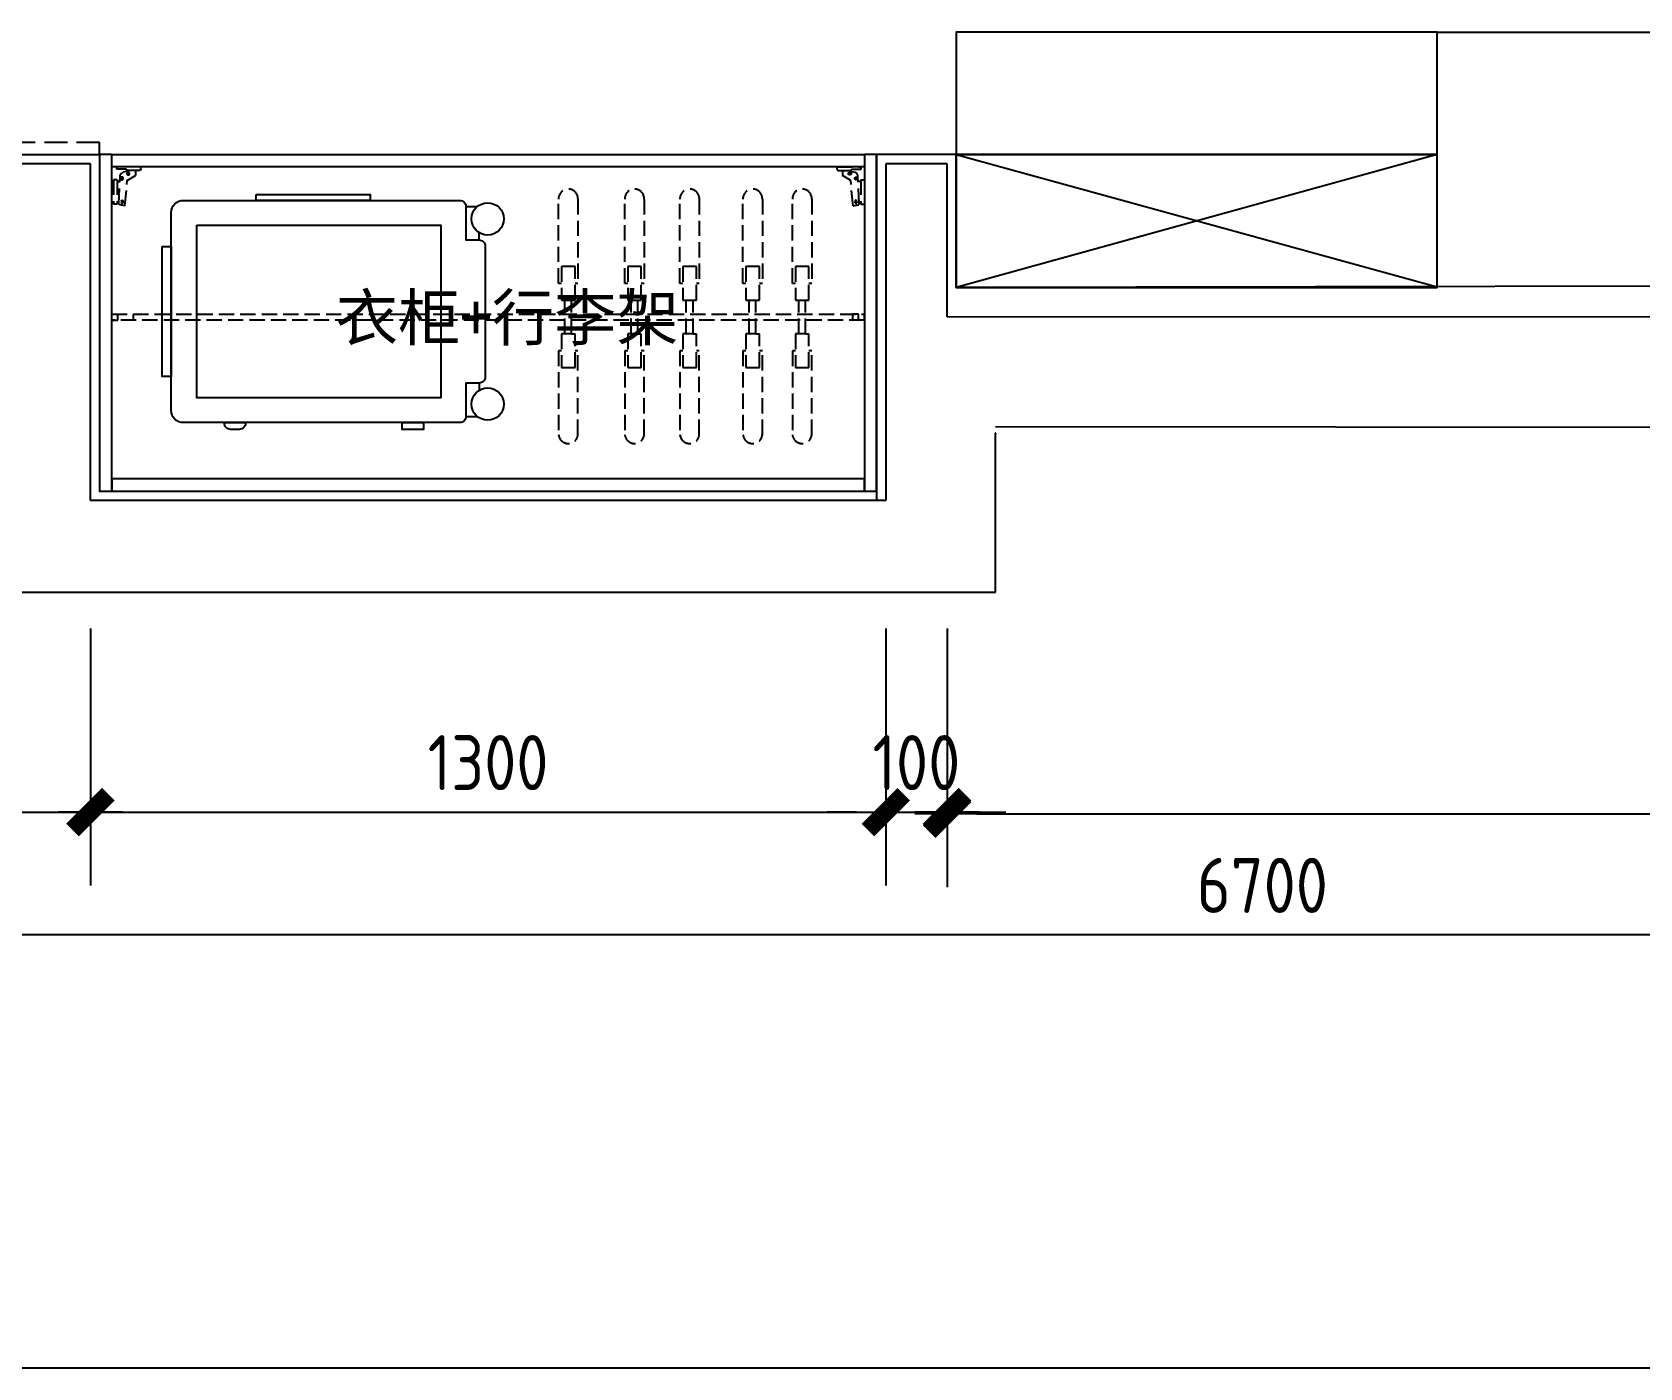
# Model space of a CAD drawing. Extents: x 220391 to 385981, y 332279 to 483868.
# Drawn here: x 224676 to 227303, y 452833 to 455015 of the extents above; entities that cross this region are included whole.
import ezdxf

# ---------------------------------------------------------------- set-up
doc = ezdxf.new("R2010")
doc.units = 0
doc.header["$MEASUREMENT"] = 0
doc.linetypes.add('DASH', pattern=[0.35, 0.25, -0.1])
doc.linetypes.add('DOM-虚线', pattern=[0.35, 0.25, -0.1])
for name, color, linetype in [('A-墙体', 4, 'Continuous'), ('F-固定家具(0.25)-DOM', 2, 'Continuous'), ('F-活动家私(0.25)-DOM', 51, 'Continuous')]:
    doc.layers.add(name, color=color, linetype=linetype)
doc.styles.add('DOM-romans.shx', font='dim.shx')
doc.dimstyles.new('DOM_DIM_1 80', dxfattribs={"dimscale": 60, "dimtxt": 1.5, "dimasz": 0.8, "dimexe": 2, "dimexo": 1.5, "dimgap": 0.6, "dimtad": 1, "dimdec": 0, "dimrnd": 5, "dimzin": 12, "dimdsep": 46, "dimtxsty": 'DOM-romans.shx', "dimblk": 'DOM_Dimension_Tick', "dimcen": 0.125, "dimclrd": 44, "dimclre": 44, "dimclrt": 50, "dimadec": 0, "dimazin": 0, "dimtfac": 1, "dimtdec": 0, "dimtix": 1, "dimtmove": 2, "dimatfit": 3, "dimldrblk": 'DOM_Leader_Arrow', "dimfxl": 0, "dimtvp": 1, "dimtolj": 1, "dimtzin": 0, "dimarcsym": 0})

# ---------------------------------------------------------------- blocks, each defined once
blk = doc.blocks.new('A$C662364BF')
at = {"linetype": 'DOM-虚线', "ltscale": 150}
blk.add_lwpolyline([(20, 400), (20, -400), (0, -400), (0, 400)], close=True, dxfattribs=at)
blk = doc.blocks.new('A$C3AC6153A')
at = {"color": 8, "linetype": 'DASH', "ltscale": 100}
for p, q in [((0, 21), (0, 61)), ((6, 61), (0, 61)), ((6, 21), (6, 61)), ((6, 58), (8.8, 58)), ((8.7, 60.2), (10.5, 16.1)), ((18.5, 63.5), (10.4, 62.3)), ((12.8, 55.8), (12.6, 59)), ((14.6, 59.6), (13.1, 59.6)), ((15.3, 55.9), (15.1, 59.2)), ((18.5, 63.5), (22.3, 22.6)), ((6, 21), (0, 21)), ((20.9, 4), (5.5, 4)), ((5.5, 4), (5.5, 0)), ((44.4, 0), (5.5, 0)), ((6, 24), (10.2, 24)), ((24.1, 6.9), (15.8, 8.8)), ((22.3, 22.6), (35.7, 14.1)), ((42.4, 6), (22.9, 6)), ((36, 6), (35.7, 14.1)), ((44.4, 4), (44.4, 0))]:
    blk.add_line(p, q, dxfattribs=at)
for centre, radius in [((13.9, 57.9), 1.25), ((13.6, 19), 2.25), ((13.6, 19), 1.25), ((23.9, 11.1), 2.25), ((23.9, 11.1), 1.25)]:
    blk.add_circle(centre, radius, dxfattribs=at)
for centre, radius, start, end in [((10.7, 60.3), 2, 98.047, 182.4386), ((13.1, 59.1), 0.5, 92.4386, 182.4386), ((14, 55.9), 1.25, 182.4386, 2.4386), ((14.6, 59.1), 0.5, 2.4386, 92.4386), ((18.2, 16.1), 7.7, 179.9034, 251.5732), ((22.9, 4), 2, 90, 180), ((22.6, 1), 6.1, 55.5028, 75.6567), ((42.4, 4), 2, 0, 90)]:
    blk.add_arc(centre, radius, start, end, dxfattribs=at)
blk = doc.blocks.new('ehrhhh')
at = {"color": 0}
blk.add_line((292356.6, 467829.6), (315961.1, 467829.6), dxfattribs=at)
blk = doc.blocks.new('DOM_Dimension_Tick')
at = {"color": 0, "linetype": 'ByBlock'}
for p, q in [((-1.091, 0), (0, 0)), ((0, 0), (1.091, 0))]:
    blk.add_line(p, q, dxfattribs=at)
at = {"color": 0, "linetype": 'Continuous', "const_width": 0.608}
blk.add_lwpolyline([(-0.61, -0.61), (0.61, 0.61)], dxfattribs=at)
blk = doc.blocks.new('*D718')
at = {"color": 44, "lineweight": -2, "transparency": 16777216}
for p, q in [((223321.4, 454040.9), (223321.4, 453620.9)), ((224771, 454040.9), (224771, 453620.9)), ((223369.4, 453740.9), (224723, 453740.9))]:
    blk.add_line(p, q, dxfattribs=at)
at = {"layer": 'Defpoints', "color": 0, "transparency": 16777216}
for p in [(223321.4, 454907.8), (224771, 454800.4), (224771, 453740.9)]:
    blk.add_point(p, dxfattribs=at)
at = {"color": 44, "lineweight": -2, "transparency": 16777216, "xscale": 48, "yscale": 48, "zscale": 48, "rotation": 180}
blk.add_blockref('DOM_Dimension_Tick', (223321.4, 453740.9), dxfattribs=at)
at = {"color": 44, "lineweight": -2, "transparency": 16777216, "xscale": 48, "yscale": 48, "zscale": 48}
blk.add_blockref('DOM_Dimension_Tick', (224771, 453740.9), dxfattribs=at)
at = {"color": 50, "transparency": 16777216, "insert": (224046.2, 453821.9), "char_height": 90, "attachment_point": 5, "style": 'DOM-romans.shx'}
blk.add_mtext('\\A1;1450', dxfattribs=at)
blk = doc.blocks.new('DOM_Leader_Arrow')
at = {"color": 0, "linetype": 'ByBlock'}
blk.add_line((0, 0), (-1.5, 0), dxfattribs=at)
for points in [[(-1.288, 1.003), (-0.895, 1.278), (-0.36, 0), (0, 0)], [(-1.288, -1.003), (-0.895, -1.278), (-0.36, 0), (0, 0)]]:
    blk.add_solid(points, dxfattribs=at)
blk = doc.blocks.new('*D719')
at = {"color": 44, "lineweight": -2, "transparency": 16777216}
for p, q in [((224771, 454040.9), (224771, 453620.9)), ((226070.6, 454040.9), (226070.6, 453620.9)), ((224819, 453740.9), (226022.6, 453740.9))]:
    blk.add_line(p, q, dxfattribs=at)
at = {"layer": 'Defpoints', "color": 0, "transparency": 16777216}
for p in [(224771, 454800.4), (226070.6, 454800.4), (226070.6, 453740.9)]:
    blk.add_point(p, dxfattribs=at)
at = {"color": 44, "lineweight": -2, "transparency": 16777216, "xscale": 48, "yscale": 48, "zscale": 48, "rotation": 180}
blk.add_blockref('DOM_Dimension_Tick', (224771, 453740.9), dxfattribs=at)
at = {"color": 44, "lineweight": -2, "transparency": 16777216, "xscale": 48, "yscale": 48, "zscale": 48}
blk.add_blockref('DOM_Dimension_Tick', (226070.6, 453740.9), dxfattribs=at)
at = {"color": 50, "transparency": 16777216, "insert": (225420.8, 453821.9), "char_height": 90, "attachment_point": 5, "style": 'DOM-romans.shx'}
blk.add_mtext('\\A1;1300', dxfattribs=at)
blk = doc.blocks.new('*D720')
at = {"color": 44, "lineweight": -2, "transparency": 16777216}
for p, q in [((226070.6, 454040.9), (226070.6, 453620.9)), ((226170.6, 454040.9), (226170.6, 453620.9)), ((226022.6, 453740.9), (225974.6, 453740.9)), ((226070.6, 453740.9), (226170.6, 453740.9)), ((226218.6, 453740.9), (226266.6, 453740.9))]:
    blk.add_line(p, q, dxfattribs=at)
at = {"layer": 'Defpoints', "color": 0, "transparency": 16777216}
for p in [(226070.6, 454800.4), (226170.6, 454800.4), (226170.6, 453740.9)]:
    blk.add_point(p, dxfattribs=at)
at = {"color": 44, "lineweight": -2, "transparency": 16777216, "xscale": 48, "yscale": 48, "zscale": 48}
blk.add_blockref('DOM_Dimension_Tick', (226070.6, 453740.9), dxfattribs=at)
at = {"color": 44, "lineweight": -2, "transparency": 16777216, "xscale": 48, "yscale": 48, "zscale": 48, "rotation": 180}
blk.add_blockref('DOM_Dimension_Tick', (226170.6, 453740.9), dxfattribs=at)
at = {"color": 50, "transparency": 16777216, "insert": (226120.6, 453821.9), "char_height": 90, "attachment_point": 5, "style": 'DOM-romans.shx'}
blk.add_mtext('\\A1;100', dxfattribs=at)
blk = doc.blocks.new('*D721')
at = {"color": 44, "lineweight": -2, "transparency": 16777216}
for p, q in [((226170.6, 454038.4), (226170.6, 453618.4)), ((230021.2, 454038.4), (230021.2, 453618.4)), ((226218.6, 453738.4), (229973.2, 453738.4))]:
    blk.add_line(p, q, dxfattribs=at)
at = {"layer": 'Defpoints', "color": 0, "transparency": 16777216}
for p in [(226170.6, 454800.4), (230021.2, 454593.7), (230021.2, 453738.4)]:
    blk.add_point(p, dxfattribs=at)
at = {"color": 44, "lineweight": -2, "transparency": 16777216, "xscale": 48, "yscale": 48, "zscale": 48, "rotation": 180}
blk.add_blockref('DOM_Dimension_Tick', (226170.6, 453738.4), dxfattribs=at)
at = {"color": 44, "lineweight": -2, "transparency": 16777216, "xscale": 48, "yscale": 48, "zscale": 48}
blk.add_blockref('DOM_Dimension_Tick', (230021.2, 453738.4), dxfattribs=at)
at = {"color": 50, "transparency": 16777216, "insert": (228095.9, 453819.4), "char_height": 90, "attachment_point": 5, "style": 'DOM-romans.shx'}
blk.add_mtext('\\A1;3850', dxfattribs=at)
blk = doc.blocks.new('*D723')
at = {"color": 44, "lineweight": -2, "transparency": 16777216}
for p, q in [((223321.4, 453840.3), (223321.4, 453420.3)), ((230020.2, 453840.3), (230020.2, 453420.3)), ((229972.2, 453540.3), (223369.4, 453540.3))]:
    blk.add_line(p, q, dxfattribs=at)
at = {"layer": 'Defpoints', "color": 0, "transparency": 16777216}
for p in [(230020.2, 454549), (223321.4, 454355.6), (223321.4, 453540.3)]:
    blk.add_point(p, dxfattribs=at)
at = {"color": 44, "lineweight": -2, "transparency": 16777216, "xscale": 48, "yscale": 48, "zscale": 48, "rotation": 180}
blk.add_blockref('DOM_Dimension_Tick', (223321.4, 453540.3), dxfattribs=at)
at = {"color": 44, "lineweight": -2, "transparency": 16777216, "xscale": 48, "yscale": 48, "zscale": 48}
blk.add_blockref('DOM_Dimension_Tick', (230020.2, 453540.3), dxfattribs=at)
at = {"color": 50, "transparency": 16777216, "insert": (226685.8, 453621.3), "char_height": 90, "attachment_point": 5, "style": 'DOM-romans.shx'}
blk.add_mtext('\\A1;6700', dxfattribs=at)
blk = doc.blocks.new('A$Ca7f8b2b1')
at = {"color": 8}
for p, q in [((-31.4, 171.6), (-12.9, 171.6)), ((-10, 117), (-10, 128.9)), ((-10, -117), (-10, -128.9)), ((-31.4, -171.6), (-12.9, -171.6))]:
    blk.add_line(p, q, dxfattribs=at)
for points in [[(-374.4, 191.4), (-187.8, 191.4), (-187.8, 181.6), (-374.4, 181.6)], [(-471.2, 141), (-72.5, 141), (-72.5, -141.1), (-471.2, -141.1)], [(-527.9, 106.1), (-513.1, 106.1), (-513.1, -106.1), (-527.9, -106.1)], [(-135.5, -181.6), (-100.8, -181.6), (-100.8, -192.6), (-135.5, -192.6)]]:
    blk.add_lwpolyline(points, close=True, dxfattribs=at)
for points in [[(0, 107), (0, -107, -0.414214), (-10, -117), (-31.4, -117), (-31.4, -171.6, -0.414214), (-41.4, -181.6), (-493.1, -181.6, -0.414214), (-513.1, -161.6), (-513.1, 161.6, -0.414214), (-493.1, 181.6), (-41.4, 181.6, -0.414214), (-31.4, 171.6), (-31.4, 117), (-10, 117, -0.414214)], [(-426.3, -181.6), (-391.6, -181.6), (-391.6, -182.6, -0.414214), (-401.6, -192.6), (-416.3, -192.6, -0.414214), (-426.3, -182.6)]]:
    blk.add_lwpolyline(points, format="xyb", close=True, dxfattribs=at)
for centre in [(4, 151.3), (4, -151.3)]:
    blk.add_circle(centre, 26.4, dxfattribs=at)

msp = doc.modelspace()

# ---------------------------------------------------------------- linework, layer by layer
at = {"color": 3}
for p, q in [((223371.4, 454815.4), (224786, 454815.4)), ((224786, 454815.4), (224786, 454265.4)), ((226185.6, 454815.4), (226055.6, 454815.4)), ((226055.6, 454815.4), (226055.6, 454250.4)), ((224786, 454265.4), (226055.6, 454265.4))]:
    msp.add_line(p, q, dxfattribs=at)
at = {"color": 8}
for p, q in [((226971.5, 454815.4), (226185.6, 454598)), ((226185.6, 454815.4), (226971.5, 454599.5))]:
    msp.add_line(p, q, dxfattribs=at)
at = {"color": 3}
msp.add_lwpolyline([(227370.6, 454550.4), (227370.6, 454650.4), (227359.3, 454650.4), (227359.3, 454600.4), (226185.6, 454598), (226185.6, 454815.4)], dxfattribs=at)
at = {"color": 1}
msp.add_lwpolyline([(226971.5, 454815.4), (226185.6, 454815.4), (226185.6, 454598), (226971.5, 454598)], close=True, dxfattribs=at)
at = {"layer": 'A-墙体'}
for p, q in [((224771, 454800.4), (223321.4, 454800.4)), ((224771, 454250.4), (224771, 454800.4)), ((226170.6, 454800.4), (226070.6, 454800.4)), ((226070.6, 454800.4), (226070.6, 454250.4)), ((226170.6, 454550.4), (226170.6, 454800.4)), ((230020.2, 454548), (226170.6, 454550.4)), ((230201.2, 454368), (226249.6, 454370.4)), ((226249.6, 454100.4), (226249.6, 454360.4)), ((226070.6, 454250.4), (224771, 454250.4)), ((224621, 454100.4), (226249.6, 454100.4))]:
    msp.add_line(p, q, dxfattribs=at)
at = {"layer": 'A-墙体', "color": 8}
msp.add_lwpolyline([(226185.6, 454598), (226971.5, 454598), (226971.5, 455015.4), (226185.6, 455015.4)], close=True, dxfattribs=at)
at = {"layer": 'A-墙体'}
msp.add_arc((226250.6, 454359.4), 1, 90, 180, dxfattribs=at)
at = {"layer": 'F-固定家具(0.25)-DOM', "color": 250, "linetype": 'DOM-虚线', "ltscale": 100}
for p, q in [((225535.9, 454604.9, 0.9), (225535.9, 454742.4, 0.9)), ((225535.9, 454604.9), (225535.9, 454742.4)), ((225535.9, 454604.9), (225535.9, 454742.4)), ((225535.9, 454604.9, 0.9), (225535.9, 454742.4, 0.9)), ((225567.6, 454742.4, 0.9), (225567.6, 454604.9, 0.9)), ((225567.6, 454742.4), (225567.6, 454604.9)), ((225567.6, 454742.4), (225567.6, 454604.9)), ((225567.6, 454742.4, 0.9), (225567.6, 454604.9, 0.9)), ((225644.2, 454604.9, 0.9), (225644.2, 454742.4, 0.9)), ((225644.2, 454604.9), (225644.2, 454742.4)), ((225644.2, 454604.9), (225644.2, 454742.4)), ((225644.2, 454604.9, 0.9), (225644.2, 454742.4, 0.9)), ((225675.9, 454742.4, 0.9), (225675.9, 454604.9, 0.9)), ((225675.9, 454742.4), (225675.9, 454604.9)), ((225675.9, 454742.4), (225675.9, 454604.9)), ((225675.9, 454742.4, 0.9), (225675.9, 454604.9, 0.9)), ((225734.2, 454604.9, 0.9), (225734.2, 454742.4, 0.9)), ((225734.2, 454604.9), (225734.2, 454742.4)), ((225734.2, 454604.9), (225734.2, 454742.4)), ((225734.2, 454604.9, 0.9), (225734.2, 454742.4, 0.9)), ((225765.9, 454742.4, 0.9), (225765.9, 454604.9, 0.9)), ((225765.9, 454742.4), (225765.9, 454604.9)), ((225765.9, 454742.4), (225765.9, 454604.9)), ((225765.9, 454742.4, 0.9), (225765.9, 454604.9, 0.9)), ((225837.2, 454604.9, 0.9), (225837.2, 454742.4, 0.9)), ((225837.2, 454604.9), (225837.2, 454742.4)), ((225837.2, 454604.9), (225837.2, 454742.4)), ((225837.2, 454604.9, 0.9), (225837.2, 454742.4, 0.9)), ((225868.9, 454742.4, 0.9), (225868.9, 454604.9, 0.9)), ((225868.9, 454742.4), (225868.9, 454604.9)), ((225868.9, 454742.4), (225868.9, 454604.9)), ((225868.9, 454742.4, 0.9), (225868.9, 454604.9, 0.9)), ((225918, 454604.9, 0.9), (225918, 454742.4, 0.9)), ((225918, 454604.9), (225918, 454742.4)), ((225918, 454604.9), (225918, 454742.4)), ((225918, 454604.9, 0.9), (225918, 454742.4, 0.9)), ((225949.7, 454742.4, 0.9), (225949.7, 454604.9, 0.9)), ((225949.7, 454742.4), (225949.7, 454604.9)), ((225949.7, 454742.4), (225949.7, 454604.9)), ((225949.7, 454742.4, 0.9), (225949.7, 454604.9, 0.9)), ((225540.8, 454632.4, 0.9), (225540.8, 454577.4, 0.9)), ((225562.8, 454632.4, 0.9), (225540.8, 454632.4, 0.9)), ((225540.8, 454632.4), (225540.8, 454577.4)), ((225562.8, 454632.4), (225540.8, 454632.4)), ((225540.8, 454632.4), (225540.8, 454577.4)), ((225562.8, 454632.4), (225540.8, 454632.4)), ((225540.8, 454632.4, 0.9), (225540.8, 454577.4, 0.9)), ((225562.8, 454632.4, 0.9), (225540.8, 454632.4, 0.9)), ((225562.8, 454577.4, 0.9), (225562.8, 454632.4, 0.9)), ((225562.8, 454577.4), (225562.8, 454632.4)), ((225562.8, 454577.4), (225562.8, 454632.4)), ((225562.8, 454577.4, 0.9), (225562.8, 454632.4, 0.9)), ((225649, 454632.4, 0.9), (225649, 454577.4, 0.9)), ((225671, 454632.4, 0.9), (225649, 454632.4, 0.9)), ((225649, 454632.4), (225649, 454577.4)), ((225671, 454632.4), (225649, 454632.4)), ((225649, 454632.4), (225649, 454577.4)), ((225671, 454632.4), (225649, 454632.4)), ((225649, 454632.4, 0.9), (225649, 454577.4, 0.9)), ((225671, 454632.4, 0.9), (225649, 454632.4, 0.9)), ((225671, 454577.4, 0.9), (225671, 454632.4, 0.9)), ((225671, 454577.4), (225671, 454632.4)), ((225671, 454577.4), (225671, 454632.4)), ((225671, 454577.4, 0.9), (225671, 454632.4, 0.9)), ((225739.1, 454632.4, 0.9), (225739.1, 454577.4, 0.9)), ((225761.1, 454632.4, 0.9), (225739.1, 454632.4, 0.9)), ((225739.1, 454632.4), (225739.1, 454577.4)), ((225761.1, 454632.4), (225739.1, 454632.4)), ((225739.1, 454632.4), (225739.1, 454577.4)), ((225761.1, 454632.4), (225739.1, 454632.4)), ((225739.1, 454632.4, 0.9), (225739.1, 454577.4, 0.9)), ((225761.1, 454632.4, 0.9), (225739.1, 454632.4, 0.9)), ((225761.1, 454577.4, 0.9), (225761.1, 454632.4, 0.9)), ((225761.1, 454577.4), (225761.1, 454632.4)), ((225761.1, 454577.4), (225761.1, 454632.4)), ((225761.1, 454577.4, 0.9), (225761.1, 454632.4, 0.9)), ((225842, 454632.4, 0.9), (225842, 454577.4, 0.9)), ((225864, 454632.4, 0.9), (225842, 454632.4, 0.9)), ((225842, 454632.4), (225842, 454577.4)), ((225864, 454632.4), (225842, 454632.4)), ((225842, 454632.4), (225842, 454577.4)), ((225864, 454632.4), (225842, 454632.4)), ((225842, 454632.4, 0.9), (225842, 454577.4, 0.9)), ((225864, 454632.4, 0.9), (225842, 454632.4, 0.9)), ((225864, 454577.4, 0.9), (225864, 454632.4, 0.9)), ((225864, 454577.4), (225864, 454632.4)), ((225864, 454577.4), (225864, 454632.4)), ((225864, 454577.4, 0.9), (225864, 454632.4, 0.9)), ((225922.9, 454632.4, 0.9), (225922.9, 454577.4, 0.9)), ((225944.9, 454632.4, 0.9), (225922.9, 454632.4, 0.9)), ((225922.9, 454632.4), (225922.9, 454577.4)), ((225944.9, 454632.4), (225922.9, 454632.4)), ((225922.9, 454632.4), (225922.9, 454577.4)), ((225944.9, 454632.4), (225922.9, 454632.4)), ((225922.9, 454632.4, 0.9), (225922.9, 454577.4, 0.9)), ((225944.9, 454632.4, 0.9), (225922.9, 454632.4, 0.9)), ((225944.9, 454577.4, 0.9), (225944.9, 454632.4, 0.9)), ((225944.9, 454577.4), (225944.9, 454632.4)), ((225944.9, 454577.4), (225944.9, 454632.4)), ((225944.9, 454577.4, 0.9), (225944.9, 454632.4, 0.9)), ((225540.8, 454604.9, 0.9), (225535.9, 454604.9, 0.9)), ((225540.8, 454604.9), (225535.9, 454604.9)), ((225540.8, 454604.9), (225535.9, 454604.9)), ((225540.8, 454604.9, 0.9), (225535.9, 454604.9, 0.9)), ((225567.6, 454604.9, 0.9), (225562.8, 454604.9, 0.9)), ((225567.6, 454604.9), (225562.8, 454604.9)), ((225567.6, 454604.9), (225562.8, 454604.9)), ((225567.6, 454604.9, 0.9), (225562.8, 454604.9, 0.9)), ((225649, 454604.9, 0.9), (225644.2, 454604.9, 0.9)), ((225649, 454604.9), (225644.2, 454604.9)), ((225649, 454604.9), (225644.2, 454604.9)), ((225649, 454604.9, 0.9), (225644.2, 454604.9, 0.9)), ((225675.9, 454604.9, 0.9), (225671, 454604.9, 0.9)), ((225675.9, 454604.9), (225671, 454604.9)), ((225675.9, 454604.9), (225671, 454604.9)), ((225675.9, 454604.9, 0.9), (225671, 454604.9, 0.9)), ((225739.1, 454604.9, 0.9), (225734.2, 454604.9, 0.9)), ((225739.1, 454604.9), (225734.2, 454604.9)), ((225739.1, 454604.9), (225734.2, 454604.9)), ((225739.1, 454604.9, 0.9), (225734.2, 454604.9, 0.9)), ((225765.9, 454604.9, 0.9), (225761.1, 454604.9, 0.9)), ((225765.9, 454604.9), (225761.1, 454604.9)), ((225765.9, 454604.9), (225761.1, 454604.9)), ((225765.9, 454604.9, 0.9), (225761.1, 454604.9, 0.9)), ((225842, 454604.9, 0.9), (225837.2, 454604.9, 0.9)), ((225842, 454604.9), (225837.2, 454604.9)), ((225842, 454604.9), (225837.2, 454604.9)), ((225842, 454604.9, 0.9), (225837.2, 454604.9, 0.9)), ((225868.9, 454604.9, 0.9), (225864, 454604.9, 0.9)), ((225868.9, 454604.9), (225864, 454604.9)), ((225868.9, 454604.9), (225864, 454604.9)), ((225868.9, 454604.9, 0.9), (225864, 454604.9, 0.9)), ((225922.9, 454604.9, 0.9), (225918, 454604.9, 0.9)), ((225922.9, 454604.9), (225918, 454604.9)), ((225922.9, 454604.9), (225918, 454604.9)), ((225922.9, 454604.9, 0.9), (225918, 454604.9, 0.9)), ((225949.7, 454604.9, 0.9), (225944.9, 454604.9, 0.9)), ((225949.7, 454604.9), (225944.9, 454604.9)), ((225949.7, 454604.9), (225944.9, 454604.9)), ((225949.7, 454604.9, 0.9), (225944.9, 454604.9, 0.9)), ((225540.8, 454577.4, 0.9), (225546.3, 454577.4, 0.9)), ((225540.8, 454577.4), (225546.3, 454577.4)), ((225540.8, 454577.4), (225546.3, 454577.4)), ((225540.8, 454577.4, 0.9), (225546.3, 454577.4, 0.9)), ((225546.3, 454577.4, 0.9), (225557.3, 454577.4, 0.9)), ((225546.3, 454577.4), (225557.3, 454577.4)), ((225546.3, 454522.4), (225546.3, 454577.4)), ((225546.3, 454522.4, 0.9), (225546.3, 454577.4, 0.9)), ((225546.3, 454577.4), (225557.3, 454577.4)), ((225546.3, 454522.4), (225546.3, 454577.4)), ((225546.3, 454577.4, 0.9), (225557.3, 454577.4, 0.9)), ((225546.3, 454522.4, 0.9), (225546.3, 454577.4, 0.9)), ((225557.3, 454577.4, 0.9), (225562.8, 454577.4, 0.9)), ((225557.3, 454577.4), (225562.8, 454577.4)), ((225557.3, 454522.4), (225557.3, 454577.4)), ((225557.3, 454522.4, 0.9), (225557.3, 454577.4, 0.9)), ((225557.3, 454577.4), (225562.8, 454577.4)), ((225557.3, 454522.4), (225557.3, 454577.4)), ((225557.3, 454577.4, 0.9), (225562.8, 454577.4, 0.9)), ((225557.3, 454522.4, 0.9), (225557.3, 454577.4, 0.9)), ((225649, 454577.4, 0.9), (225654.5, 454577.4, 0.9)), ((225649, 454577.4), (225654.5, 454577.4)), ((225649, 454577.4), (225654.5, 454577.4)), ((225649, 454577.4, 0.9), (225654.5, 454577.4, 0.9)), ((225654.5, 454577.4, 0.9), (225665.5, 454577.4, 0.9)), ((225654.5, 454577.4), (225665.5, 454577.4)), ((225654.5, 454522.4), (225654.5, 454577.4)), ((225654.5, 454522.4, 0.9), (225654.5, 454577.4, 0.9)), ((225654.5, 454577.4), (225665.5, 454577.4)), ((225654.5, 454522.4), (225654.5, 454577.4)), ((225654.5, 454577.4, 0.9), (225665.5, 454577.4, 0.9)), ((225654.5, 454522.4, 0.9), (225654.5, 454577.4, 0.9)), ((225665.5, 454577.4, 0.9), (225671, 454577.4, 0.9)), ((225665.5, 454577.4), (225671, 454577.4)), ((225665.5, 454522.4), (225665.5, 454577.4)), ((225665.5, 454522.4, 0.9), (225665.5, 454577.4, 0.9)), ((225665.5, 454577.4), (225671, 454577.4)), ((225665.5, 454522.4), (225665.5, 454577.4)), ((225665.5, 454577.4, 0.9), (225671, 454577.4, 0.9)), ((225665.5, 454522.4, 0.9), (225665.5, 454577.4, 0.9)), ((225739.1, 454577.4, 0.9), (225744.6, 454577.4, 0.9)), ((225739.1, 454577.4), (225744.6, 454577.4)), ((225739.1, 454577.4), (225744.6, 454577.4)), ((225739.1, 454577.4, 0.9), (225744.6, 454577.4, 0.9)), ((225744.6, 454577.4, 0.9), (225755.6, 454577.4, 0.9)), ((225744.6, 454577.4), (225755.6, 454577.4)), ((225744.6, 454522.4), (225744.6, 454577.4)), ((225744.6, 454522.4, 0.9), (225744.6, 454577.4, 0.9)), ((225744.6, 454577.4), (225755.6, 454577.4)), ((225744.6, 454522.4), (225744.6, 454577.4)), ((225744.6, 454577.4, 0.9), (225755.6, 454577.4, 0.9)), ((225744.6, 454522.4, 0.9), (225744.6, 454577.4, 0.9)), ((225755.6, 454577.4, 0.9), (225761.1, 454577.4, 0.9)), ((225755.6, 454577.4), (225761.1, 454577.4)), ((225755.6, 454522.4), (225755.6, 454577.4)), ((225755.6, 454522.4, 0.9), (225755.6, 454577.4, 0.9)), ((225755.6, 454577.4), (225761.1, 454577.4)), ((225755.6, 454522.4), (225755.6, 454577.4)), ((225755.6, 454577.4, 0.9), (225761.1, 454577.4, 0.9)), ((225755.6, 454522.4, 0.9), (225755.6, 454577.4, 0.9)), ((225842, 454577.4, 0.9), (225847.5, 454577.4, 0.9)), ((225842, 454577.4), (225847.5, 454577.4)), ((225842, 454577.4), (225847.5, 454577.4)), ((225842, 454577.4, 0.9), (225847.5, 454577.4, 0.9)), ((225847.5, 454577.4, 0.9), (225858.5, 454577.4, 0.9)), ((225847.5, 454577.4), (225858.5, 454577.4)), ((225847.5, 454522.4), (225847.5, 454577.4)), ((225847.5, 454522.4, 0.9), (225847.5, 454577.4, 0.9)), ((225847.5, 454577.4), (225858.5, 454577.4)), ((225847.5, 454522.4), (225847.5, 454577.4)), ((225847.5, 454577.4, 0.9), (225858.5, 454577.4, 0.9)), ((225847.5, 454522.4, 0.9), (225847.5, 454577.4, 0.9)), ((225858.5, 454577.4, 0.9), (225864, 454577.4, 0.9)), ((225858.5, 454577.4), (225864, 454577.4)), ((225858.5, 454522.4), (225858.5, 454577.4)), ((225858.5, 454522.4, 0.9), (225858.5, 454577.4, 0.9)), ((225858.5, 454577.4), (225864, 454577.4)), ((225858.5, 454522.4), (225858.5, 454577.4)), ((225858.5, 454577.4, 0.9), (225864, 454577.4, 0.9)), ((225858.5, 454522.4, 0.9), (225858.5, 454577.4, 0.9)), ((225922.9, 454577.4, 0.9), (225928.4, 454577.4, 0.9)), ((225922.9, 454577.4), (225928.4, 454577.4)), ((225922.9, 454577.4), (225928.4, 454577.4)), ((225922.9, 454577.4, 0.9), (225928.4, 454577.4, 0.9)), ((225928.4, 454577.4, 0.9), (225939.4, 454577.4, 0.9)), ((225928.4, 454577.4), (225939.4, 454577.4)), ((225928.4, 454522.4), (225928.4, 454577.4)), ((225928.4, 454522.4, 0.9), (225928.4, 454577.4, 0.9)), ((225928.4, 454577.4), (225939.4, 454577.4)), ((225928.4, 454522.4), (225928.4, 454577.4)), ((225928.4, 454577.4, 0.9), (225939.4, 454577.4, 0.9)), ((225928.4, 454522.4, 0.9), (225928.4, 454577.4, 0.9)), ((225939.4, 454577.4, 0.9), (225944.9, 454577.4, 0.9)), ((225939.4, 454577.4), (225944.9, 454577.4)), ((225939.4, 454522.4), (225939.4, 454577.4)), ((225939.4, 454522.4, 0.9), (225939.4, 454577.4, 0.9)), ((225939.4, 454577.4), (225944.9, 454577.4)), ((225939.4, 454522.4), (225939.4, 454577.4)), ((225939.4, 454577.4, 0.9), (225944.9, 454577.4, 0.9)), ((225939.4, 454522.4, 0.9), (225939.4, 454577.4, 0.9)), ((224806, 454544.9), (224806, 454554.9)), ((224806, 454554.9), (226035.9, 454554.9)), ((226035.9, 454544.9), (224806, 454544.9)), ((224806, 454544.9), (224816, 454544.9)), ((224816, 454544.9), (224816, 454554.9)), ((224816, 454554.9), (224826, 454554.9)), ((224840.9, 454554.9), (224840.9, 454544.9)), ((226025.9, 454554.9), (226015.9, 454554.9)), ((226015.9, 454554.9), (226015.9, 454544.9)), ((226025.9, 454544.9), (226025.9, 454554.9)), ((226035.9, 454544.9), (226025.9, 454544.9)), ((226035.9, 454544.9), (226035.9, 454554.9)), ((225540.8, 454522.4, 0.9), (225540.8, 454467.4, 0.9)), ((225540.8, 454522.4), (225540.8, 454467.4)), ((225546.3, 454522.4), (225540.8, 454522.4)), ((225546.3, 454522.4, 0.9), (225540.8, 454522.4, 0.9)), ((225546.3, 454522.4), (225540.8, 454522.4)), ((225546.3, 454522.4, 0.9), (225540.8, 454522.4, 0.9)), ((225557.3, 454522.4), (225546.3, 454522.4)), ((225557.3, 454522.4, 0.9), (225546.3, 454522.4, 0.9)), ((225557.3, 454522.4), (225546.3, 454522.4)), ((225557.3, 454522.4, 0.9), (225546.3, 454522.4, 0.9)), ((225557.3, 454522.4), (225562.8, 454522.4)), ((225557.3, 454522.4, 0.9), (225562.8, 454522.4, 0.9)), ((225557.3, 454522.4), (225562.8, 454522.4)), ((225557.3, 454522.4, 0.9), (225562.8, 454522.4, 0.9)), ((225562.8, 454467.4, 0.9), (225562.8, 454522.4, 0.9)), ((225562.8, 454467.4), (225562.8, 454522.4)), ((225649, 454522.4, 0.9), (225649, 454467.4, 0.9)), ((225649, 454522.4), (225649, 454467.4)), ((225654.5, 454522.4), (225649, 454522.4)), ((225654.5, 454522.4, 0.9), (225649, 454522.4, 0.9)), ((225654.5, 454522.4), (225649, 454522.4)), ((225654.5, 454522.4, 0.9), (225649, 454522.4, 0.9)), ((225665.5, 454522.4), (225654.5, 454522.4)), ((225665.5, 454522.4, 0.9), (225654.5, 454522.4, 0.9)), ((225665.5, 454522.4), (225654.5, 454522.4)), ((225665.5, 454522.4, 0.9), (225654.5, 454522.4, 0.9)), ((225665.5, 454522.4), (225671, 454522.4)), ((225665.5, 454522.4, 0.9), (225671, 454522.4, 0.9)), ((225665.5, 454522.4), (225671, 454522.4)), ((225665.5, 454522.4, 0.9), (225671, 454522.4, 0.9)), ((225671, 454467.4, 0.9), (225671, 454522.4, 0.9)), ((225671, 454467.4), (225671, 454522.4)), ((225739.1, 454522.4, 0.9), (225739.1, 454467.4, 0.9)), ((225739.1, 454522.4), (225739.1, 454467.4)), ((225744.6, 454522.4), (225739.1, 454522.4)), ((225744.6, 454522.4, 0.9), (225739.1, 454522.4, 0.9)), ((225744.6, 454522.4), (225739.1, 454522.4)), ((225744.6, 454522.4, 0.9), (225739.1, 454522.4, 0.9)), ((225755.6, 454522.4), (225744.6, 454522.4)), ((225755.6, 454522.4, 0.9), (225744.6, 454522.4, 0.9)), ((225755.6, 454522.4), (225744.6, 454522.4)), ((225755.6, 454522.4, 0.9), (225744.6, 454522.4, 0.9)), ((225755.6, 454522.4), (225761.1, 454522.4)), ((225755.6, 454522.4, 0.9), (225761.1, 454522.4, 0.9)), ((225755.6, 454522.4), (225761.1, 454522.4)), ((225755.6, 454522.4, 0.9), (225761.1, 454522.4, 0.9)), ((225761.1, 454467.4, 0.9), (225761.1, 454522.4, 0.9)), ((225761.1, 454467.4), (225761.1, 454522.4)), ((225842, 454522.4, 0.9), (225842, 454467.4, 0.9)), ((225842, 454522.4), (225842, 454467.4)), ((225847.5, 454522.4), (225842, 454522.4)), ((225847.5, 454522.4, 0.9), (225842, 454522.4, 0.9)), ((225847.5, 454522.4), (225842, 454522.4)), ((225847.5, 454522.4, 0.9), (225842, 454522.4, 0.9)), ((225858.5, 454522.4), (225847.5, 454522.4)), ((225858.5, 454522.4, 0.9), (225847.5, 454522.4, 0.9)), ((225858.5, 454522.4), (225847.5, 454522.4)), ((225858.5, 454522.4, 0.9), (225847.5, 454522.4, 0.9)), ((225858.5, 454522.4), (225864, 454522.4)), ((225858.5, 454522.4, 0.9), (225864, 454522.4, 0.9)), ((225858.5, 454522.4), (225864, 454522.4)), ((225858.5, 454522.4, 0.9), (225864, 454522.4, 0.9)), ((225864, 454467.4, 0.9), (225864, 454522.4, 0.9)), ((225864, 454467.4), (225864, 454522.4)), ((225922.9, 454522.4, 0.9), (225922.9, 454467.4, 0.9)), ((225922.9, 454522.4), (225922.9, 454467.4)), ((225928.4, 454522.4), (225922.9, 454522.4)), ((225928.4, 454522.4, 0.9), (225922.9, 454522.4, 0.9)), ((225928.4, 454522.4), (225922.9, 454522.4)), ((225928.4, 454522.4, 0.9), (225922.9, 454522.4, 0.9)), ((225939.4, 454522.4), (225928.4, 454522.4)), ((225939.4, 454522.4, 0.9), (225928.4, 454522.4, 0.9)), ((225939.4, 454522.4), (225928.4, 454522.4)), ((225939.4, 454522.4, 0.9), (225928.4, 454522.4, 0.9)), ((225939.4, 454522.4), (225944.9, 454522.4)), ((225939.4, 454522.4, 0.9), (225944.9, 454522.4, 0.9)), ((225939.4, 454522.4), (225944.9, 454522.4)), ((225939.4, 454522.4, 0.9), (225944.9, 454522.4, 0.9)), ((225944.9, 454467.4, 0.9), (225944.9, 454522.4, 0.9)), ((225944.9, 454467.4), (225944.9, 454522.4)), ((225535.9, 454494.9, 0.9), (225535.9, 454357.4, 0.9)), ((225540.8, 454494.9, 0.9), (225535.9, 454494.9, 0.9)), ((225535.9, 454494.9), (225535.9, 454357.4)), ((225540.8, 454494.9), (225535.9, 454494.9)), ((225567.6, 454494.9, 0.9), (225562.8, 454494.9, 0.9)), ((225567.6, 454494.9), (225562.8, 454494.9)), ((225567.6, 454357.4, 0.9), (225567.6, 454494.9, 0.9)), ((225567.6, 454357.4), (225567.6, 454494.9)), ((225644.2, 454494.9, 0.9), (225644.2, 454357.4, 0.9)), ((225649, 454494.9, 0.9), (225644.2, 454494.9, 0.9)), ((225644.2, 454494.9), (225644.2, 454357.4)), ((225649, 454494.9), (225644.2, 454494.9)), ((225675.9, 454494.9, 0.9), (225671, 454494.9, 0.9)), ((225675.9, 454494.9), (225671, 454494.9)), ((225675.9, 454357.4, 0.9), (225675.9, 454494.9, 0.9)), ((225675.9, 454357.4), (225675.9, 454494.9)), ((225734.2, 454494.9, 0.9), (225734.2, 454357.4, 0.9)), ((225739.1, 454494.9, 0.9), (225734.2, 454494.9, 0.9)), ((225734.2, 454494.9), (225734.2, 454357.4)), ((225739.1, 454494.9), (225734.2, 454494.9)), ((225765.9, 454494.9, 0.9), (225761.1, 454494.9, 0.9)), ((225765.9, 454494.9), (225761.1, 454494.9)), ((225765.9, 454357.4, 0.9), (225765.9, 454494.9, 0.9)), ((225765.9, 454357.4), (225765.9, 454494.9)), ((225837.2, 454494.9, 0.9), (225837.2, 454357.4, 0.9)), ((225842, 454494.9, 0.9), (225837.2, 454494.9, 0.9)), ((225837.2, 454494.9), (225837.2, 454357.4)), ((225842, 454494.9), (225837.2, 454494.9)), ((225868.9, 454494.9, 0.9), (225864, 454494.9, 0.9)), ((225868.9, 454494.9), (225864, 454494.9)), ((225868.9, 454357.4, 0.9), (225868.9, 454494.9, 0.9)), ((225868.9, 454357.4), (225868.9, 454494.9)), ((225918, 454494.9, 0.9), (225918, 454357.4, 0.9)), ((225922.9, 454494.9, 0.9), (225918, 454494.9, 0.9)), ((225918, 454494.9), (225918, 454357.4)), ((225922.9, 454494.9), (225918, 454494.9)), ((225949.7, 454494.9, 0.9), (225944.9, 454494.9, 0.9)), ((225949.7, 454494.9), (225944.9, 454494.9)), ((225949.7, 454357.4, 0.9), (225949.7, 454494.9, 0.9)), ((225949.7, 454357.4), (225949.7, 454494.9)), ((225540.8, 454467.4, 0.9), (225562.8, 454467.4, 0.9)), ((225540.8, 454467.4), (225562.8, 454467.4)), ((225649, 454467.4, 0.9), (225671, 454467.4, 0.9)), ((225649, 454467.4), (225671, 454467.4)), ((225739.1, 454467.4, 0.9), (225761.1, 454467.4, 0.9)), ((225739.1, 454467.4), (225761.1, 454467.4)), ((225842, 454467.4, 0.9), (225864, 454467.4, 0.9)), ((225842, 454467.4), (225864, 454467.4)), ((225922.9, 454467.4, 0.9), (225944.9, 454467.4, 0.9)), ((225922.9, 454467.4), (225944.9, 454467.4))]:
    msp.add_line(p, q, dxfattribs=at)
at = {"layer": 'F-固定家具(0.25)-DOM'}
for points in [[(224806, 454815.4), (224786, 454815.4), (224786, 454265.4), (224806, 454265.4)], [(224806, 454815.4), (226035.6, 454815.4), (226035.6, 454795.4), (224806, 454795.4)], [(226055.6, 454815.4), (226035.6, 454815.4), (226035.6, 454265.4), (226055.6, 454265.4)], [(224806, 454265.4), (226035.6, 454265.4), (226035.6, 454285.4), (224806, 454285.4)]]:
    msp.add_lwpolyline(points, close=True, dxfattribs=at)
at = {"layer": 'F-固定家具(0.25)-DOM', "color": 250, "linetype": 'DOM-虚线', "ltscale": 100}
for points in [[(225540.8, 454522.4), (225540.8, 454467.4), (225562.8, 454467.4), (225562.8, 454522.4)], [(225649, 454522.4), (225649, 454467.4), (225671, 454467.4), (225671, 454522.4)], [(225739.1, 454522.4), (225739.1, 454467.4), (225761.1, 454467.4), (225761.1, 454522.4)], [(225842, 454522.4), (225842, 454467.4), (225864, 454467.4), (225864, 454522.4)], [(225922.9, 454522.4), (225922.9, 454467.4), (225944.9, 454467.4), (225944.9, 454522.4)]]:
    msp.add_lwpolyline(points, dxfattribs=at)
at = {"layer": 'F-固定家具(0.25)-DOM', "color": 250, "linetype": 'DOM-虚线', "ltscale": 100, "elevation": 0.9}
for points in [[(225540.8, 454522.4), (225540.8, 454467.4), (225562.8, 454467.4), (225562.8, 454522.4)], [(225649, 454522.4), (225649, 454467.4), (225671, 454467.4), (225671, 454522.4)], [(225739.1, 454522.4), (225739.1, 454467.4), (225761.1, 454467.4), (225761.1, 454522.4)], [(225842, 454522.4), (225842, 454467.4), (225864, 454467.4), (225864, 454522.4)], [(225922.9, 454522.4), (225922.9, 454467.4), (225944.9, 454467.4), (225944.9, 454522.4)]]:
    msp.add_lwpolyline(points, dxfattribs=at)
at = {"layer": 'F-固定家具(0.25)-DOM', "color": 250, "linetype": 'DOM-虚线', "ltscale": 100}
for points in [[(225540.8, 454494.9), (225535.9, 454494.9), (225535.9, 454357.4, 0.890447), (225567.6, 454357.4), (225567.6, 454494.9), (225562.8, 454494.9)], [(225649, 454494.9), (225644.2, 454494.9), (225644.2, 454357.4, 0.890447), (225675.9, 454357.4), (225675.9, 454494.9), (225671, 454494.9)], [(225739.1, 454494.9), (225734.2, 454494.9), (225734.2, 454357.4, 0.890447), (225765.9, 454357.4), (225765.9, 454494.9), (225761.1, 454494.9)], [(225842, 454494.9), (225837.2, 454494.9), (225837.2, 454357.4, 0.890447), (225868.9, 454357.4), (225868.9, 454494.9), (225864, 454494.9)], [(225922.9, 454494.9), (225918, 454494.9), (225918, 454357.4, 0.890447), (225949.7, 454357.4), (225949.7, 454494.9), (225944.9, 454494.9)]]:
    msp.add_lwpolyline(points, format="xyb", dxfattribs=at)
at = {"layer": 'F-固定家具(0.25)-DOM', "color": 250, "linetype": 'DOM-虚线', "ltscale": 100, "elevation": 0.9}
for points in [[(225540.8, 454494.9), (225535.9, 454494.9), (225535.9, 454357.4, 0.890447), (225567.6, 454357.4), (225567.6, 454494.9), (225562.8, 454494.9)], [(225649, 454494.9), (225644.2, 454494.9), (225644.2, 454357.4, 0.890447), (225675.9, 454357.4), (225675.9, 454494.9), (225671, 454494.9)], [(225739.1, 454494.9), (225734.2, 454494.9), (225734.2, 454357.4, 0.890447), (225765.9, 454357.4), (225765.9, 454494.9), (225761.1, 454494.9)], [(225842, 454494.9), (225837.2, 454494.9), (225837.2, 454357.4, 0.890447), (225868.9, 454357.4), (225868.9, 454494.9), (225864, 454494.9)], [(225922.9, 454494.9), (225918, 454494.9), (225918, 454357.4, 0.890447), (225949.7, 454357.4), (225949.7, 454494.9), (225944.9, 454494.9)]]:
    msp.add_lwpolyline(points, format="xyb", dxfattribs=at)
at = {"layer": 'F-固定家具(0.25)-DOM', "color": 250, "linetype": 'DOM-虚线', "ltscale": 100}
for centre, start, end in [((225551.8, 454743.1, 0.9), 357.4952, 182.5048), ((225551.8, 454743.1), 357.4952, 182.5048), ((225551.8, 454743.1), 357.4952, 182.5048), ((225551.8, 454743.1, 0.9), 357.4952, 182.5048), ((225660, 454743.1, 0.9), 357.4952, 182.5048), ((225660, 454743.1), 357.4952, 182.5048), ((225660, 454743.1), 357.4952, 182.5048), ((225660, 454743.1, 0.9), 357.4952, 182.5048), ((225750.1, 454743.1, 0.9), 357.4952, 182.5048), ((225750.1, 454743.1), 357.4952, 182.5048), ((225750.1, 454743.1), 357.4952, 182.5048), ((225750.1, 454743.1, 0.9), 357.4952, 182.5048), ((225853, 454743.1, 0.9), 357.4952, 182.5048), ((225853, 454743.1), 357.4952, 182.5048), ((225853, 454743.1), 357.4952, 182.5048), ((225853, 454743.1, 0.9), 357.4952, 182.5048), ((225933.9, 454743.1, 0.9), 357.4952, 182.5048), ((225933.9, 454743.1), 357.4952, 182.5048), ((225933.9, 454743.1), 357.4952, 182.5048), ((225933.9, 454743.1, 0.9), 357.4952, 182.5048), ((225551.8, 454359.3, 0.9), 186.6333, 353.3667), ((225551.8, 454359.3), 186.6333, 353.3667), ((225660, 454359.3, 0.9), 186.6333, 353.3667), ((225660, 454359.3), 186.6333, 353.3667), ((225750.1, 454359.3, 0.9), 186.6333, 353.3667), ((225750.1, 454359.3), 186.6333, 353.3667), ((225853, 454359.3, 0.9), 186.6333, 353.3667), ((225853, 454359.3), 186.6333, 353.3667), ((225933.9, 454359.3, 0.9), 186.6333, 353.3667), ((225933.9, 454359.3), 186.6333, 353.3667)]:
    msp.add_arc(centre, 15.9, start, end, dxfattribs=at)
at = {"layer": 'F-活动家私(0.25)-DOM'}
for p, q in [((226971.5, 455015.4), (228579.7, 455015.4)), ((226971.5, 454815.4), (226971.5, 455015.4)), ((226185.6, 454815.4), (226971.5, 454815.4))]:
    msp.add_line(p, q, dxfattribs=at)

# ---------------------------------------------------------------- block references
at = {"color": 4}
for name, p in [('ehrhhh', (-71965.3, -14996.6)), ('ehrhhh', (-71965.3, -14996.6)), ('A$Ca7f8b2b1', (225416.1, 454559))]:
    msp.add_blockref(name, p, dxfattribs=at)
at = {"layer": 'F-固定家具(0.25)-DOM', "color": 250, "linetype": 'DOM-虚线', "ltscale": 100, "xscale": -1, "rotation": 180}
msp.add_blockref('A$C3AC6153A', (224809, 454795.4), dxfattribs=at)
at = {"layer": 'F-固定家具(0.25)-DOM', "color": 250, "linetype": 'DOM-虚线', "ltscale": 100, "rotation": 180}
msp.add_blockref('A$C3AC6153A', (226035.6, 454795.4), dxfattribs=at)
at = {"layer": 'F-活动家私(0.25)-DOM', "extrusion": (0, 0, -1), "zscale": -1, "rotation": 90}
msp.add_blockref('A$C662364BF', (-224386, 454815.4), dxfattribs=at)

# ---------------------------------------------------------------- texts
at = {"color": 50, "insert": (225452.1, 454544.9), "char_height": 74.7, "attachment_point": 5, "style": 'DOM-romans.shx'}
msp.add_mtext('\\A1;{\\fSimSun|b0|i0|c134|p2;衣柜+行李架}', dxfattribs=at)

# ---------------------------------------------------------------- dimensions: what is measured, and where the dimension line sits
at = {"color": 4}
for base, p1, p2, picture, middle in [((224771, 453740.9), (223321.4, 454907.8), (224771, 454800.4), '*D718', (224046.2, 453821.9)), ((226070.6, 453740.9), (224771, 454800.4), (226070.6, 454800.4), '*D719', (225420.8, 453821.9)), ((226170.6, 453740.9), (226070.6, 454800.4), (226170.6, 454800.4), '*D720', (226120.6, 453821.9)), ((230021.2, 453738.4), (226170.6, 454800.4), (230021.2, 454593.7), '*D721', (228095.9, 453819.4))]:
    dim = msp.add_linear_dim(base=base, p1=p1, p2=p2, dimstyle='DOM_DIM_1 80', dxfattribs=at)
    dim.commit()
    dim.dimension.update_dxf_attribs({"geometry": picture, "text_midpoint": middle})
dim = msp.add_linear_dim(base=(223321.4, 453540.3), p1=(230020.2, 454549), p2=(223321.4, 454355.6), dimstyle='DOM_DIM_1 80', dxfattribs=at)
dim.commit()
dim.dimension.update_dxf_attribs({"geometry": '*D723', "text_midpoint": (226685.8, 453621.3), "dimtype": 160})

doc.saveas('drawing.dxf')
